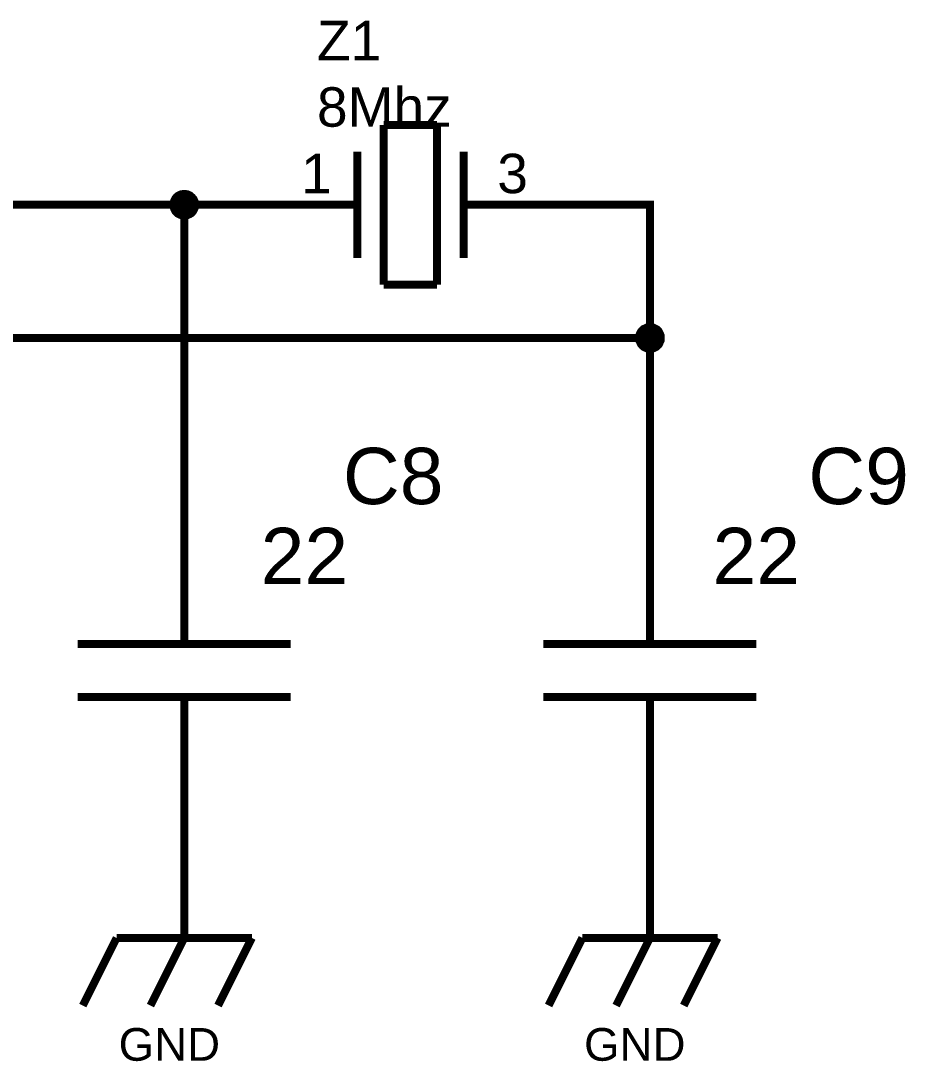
# Model space of a CAD drawing. Header units: millimetres. Extents: x 0 to 594, y 0 to 420.
# Drawn here: x 209.95 to 243.17, y 282.82 to 321.91 of the extents above; entities that cross this region are included whole.
import ezdxf

# ---------------------------------------------------------------- set-up
doc = ezdxf.new("R2010")
doc.units = ezdxf.units.MM
doc.layers.add('Sheet', color=255, linetype='Continuous')
doc.styles.get("Standard").update_dxf_attribs({"font": 'arial.ttf'})

msp = doc.modelspace()

# ---------------------------------------------------------------- linework, layer by layer
at = {"layer": 'Sheet', "color": 0}
for points, const_width in [([(223.586, 311.994), (223.586, 317.995)], 0.3), ([(223.586, 317.995), (225.586, 317.995)], 0.3), ([(225.586, 317.995), (225.586, 311.994)], 0.3), ([(222.591, 317), (222.591, 313)], 0.3), ([(226.592, 317), (226.592, 313)], 0.3), ([(215.585, 315), (215.585, 315.021), (215.585, 315.053), (215.596, 315.074), (215.596, 315.106), (215.596, 315.127), (215.607, 315.148), (215.617, 315.169), (215.628, 315.191), (215.638, 315.222), (215.649, 315.243), (215.659, 315.265), (215.67, 315.286), (215.681, 315.307), (215.702, 315.318), (215.712, 315.339), (215.734, 315.36), (215.755, 315.37), (215.765, 315.392), (215.786, 315.402), (215.808, 315.423), (215.829, 315.434), (215.85, 315.445), (215.871, 315.455), (215.892, 315.466), (215.913, 315.476), (215.945, 315.487), (215.966, 315.487), (215.987, 315.497), (216.019, 315.497), (216.04, 315.508), (216.062, 315.508), (216.093, 315.508)], 0.0991), ([(215.585, 315), (215.585, 315.021), (215.585, 315.053), (215.596, 315.074), (215.596, 315.106), (215.596, 315.127), (215.607, 315.148), (215.617, 315.169), (215.628, 315.191), (215.638, 315.222), (215.649, 315.243), (215.659, 315.265), (215.67, 315.286), (215.681, 315.307), (215.702, 315.318), (215.712, 315.339), (215.734, 315.36), (215.755, 315.37), (215.765, 315.392), (215.786, 315.402), (215.808, 315.423), (215.829, 315.434), (215.85, 315.445), (215.871, 315.455), (215.892, 315.466), (215.913, 315.476), (215.945, 315.487), (215.966, 315.487), (215.987, 315.497), (216.019, 315.497), (216.04, 315.508), (216.062, 315.508), (216.093, 315.508)], 0.0991), ([(215.585, 315), (215.585, 315.021), (215.585, 315.053), (215.596, 315.074), (215.596, 315.106), (215.596, 315.127), (215.607, 315.148), (215.617, 315.169), (215.628, 315.191), (215.638, 315.222), (215.649, 315.243), (215.659, 315.265), (215.67, 315.286), (215.681, 315.307), (215.702, 315.318), (215.712, 315.339), (215.734, 315.36), (215.755, 315.37), (215.765, 315.392), (215.786, 315.402), (215.808, 315.423), (215.829, 315.434), (215.85, 315.445), (215.871, 315.455), (215.892, 315.466), (215.913, 315.476), (215.945, 315.487), (215.966, 315.487), (215.987, 315.497), (216.019, 315.497), (216.04, 315.508), (216.062, 315.508), (216.093, 315.508)], 0.0991), ([(215.585, 315), (215.585, 315.021), (215.585, 315.053), (215.596, 315.074), (215.596, 315.106), (215.596, 315.127), (215.607, 315.148), (215.617, 315.169), (215.628, 315.191), (215.638, 315.222), (215.649, 315.243), (215.659, 315.265), (215.67, 315.286), (215.681, 315.307), (215.702, 315.318), (215.712, 315.339), (215.734, 315.36), (215.755, 315.37), (215.765, 315.392), (215.786, 315.402), (215.808, 315.423), (215.829, 315.434), (215.85, 315.445), (215.871, 315.455), (215.892, 315.466), (215.913, 315.476), (215.945, 315.487), (215.966, 315.487), (215.987, 315.497), (216.019, 315.497), (216.04, 315.508), (216.062, 315.508), (216.093, 315.508)], 0.0991), ([(215.585, 315), (215.585, 315.021), (215.585, 315.053), (215.596, 315.074), (215.596, 315.106), (215.596, 315.127), (215.607, 315.148), (215.617, 315.169), (215.628, 315.191), (215.638, 315.222), (215.649, 315.243), (215.659, 315.265), (215.67, 315.286), (215.681, 315.307), (215.702, 315.318), (215.712, 315.339), (215.734, 315.36), (215.755, 315.37), (215.765, 315.392), (215.786, 315.402), (215.808, 315.423), (215.829, 315.434), (215.85, 315.445), (215.871, 315.455), (215.892, 315.466), (215.913, 315.476), (215.945, 315.487), (215.966, 315.487), (215.987, 315.497), (216.019, 315.497), (216.04, 315.508), (216.062, 315.508), (216.093, 315.508)], 0.0991), ([(215.585, 315), (215.585, 315.021), (215.585, 315.053), (215.596, 315.074), (215.596, 315.106), (215.596, 315.127), (215.607, 315.148), (215.617, 315.169), (215.628, 315.191), (215.638, 315.222), (215.649, 315.243), (215.659, 315.265), (215.67, 315.286), (215.681, 315.307), (215.702, 315.318), (215.712, 315.339), (215.734, 315.36), (215.755, 315.37), (215.765, 315.392), (215.786, 315.402), (215.808, 315.423), (215.829, 315.434), (215.85, 315.445), (215.871, 315.455), (215.892, 315.466), (215.913, 315.476), (215.945, 315.487), (215.966, 315.487), (215.987, 315.497), (216.019, 315.497), (216.04, 315.508), (216.062, 315.508), (216.093, 315.508)], 0.0991), ([(215.585, 315), (215.585, 315.021), (215.585, 315.053), (215.596, 315.074), (215.596, 315.106), (215.596, 315.127), (215.607, 315.148), (215.617, 315.169), (215.628, 315.191), (215.638, 315.222), (215.649, 315.243), (215.659, 315.265), (215.67, 315.286), (215.681, 315.307), (215.702, 315.318), (215.712, 315.339), (215.734, 315.36), (215.755, 315.37), (215.765, 315.392), (215.786, 315.402), (215.808, 315.423), (215.829, 315.434), (215.85, 315.445), (215.871, 315.455), (215.892, 315.466), (215.913, 315.476), (215.945, 315.487), (215.966, 315.487), (215.987, 315.497), (216.019, 315.497), (216.04, 315.508), (216.062, 315.508), (216.093, 315.508)], 0.0991), ([(215.585, 315), (215.585, 315.021), (215.585, 315.053), (215.596, 315.074), (215.596, 315.106), (215.596, 315.127), (215.607, 315.148), (215.617, 315.169), (215.628, 315.191), (215.638, 315.222), (215.649, 315.243), (215.659, 315.265), (215.67, 315.286), (215.681, 315.307), (215.702, 315.318), (215.712, 315.339), (215.734, 315.36), (215.755, 315.37), (215.765, 315.392), (215.786, 315.402), (215.808, 315.423), (215.829, 315.434), (215.85, 315.445), (215.871, 315.455), (215.892, 315.466), (215.913, 315.476), (215.945, 315.487), (215.966, 315.487), (215.987, 315.497), (216.019, 315.497), (216.04, 315.508), (216.062, 315.508), (216.093, 315.508)], 0.0991), ([(216.093, 315.508), (216.093, 315.508)], 0.0991), ([(216.093, 315.508), (216.114, 315.508), (216.146, 315.508), (216.167, 315.497), (216.199, 315.497), (216.22, 315.487), (216.241, 315.487), (216.263, 315.476), (216.284, 315.466), (216.316, 315.455), (216.337, 315.445), (216.358, 315.434), (216.379, 315.423), (216.4, 315.402), (216.411, 315.392), (216.432, 315.37), (216.453, 315.36), (216.464, 315.339), (216.485, 315.318), (216.495, 315.307), (216.517, 315.286), (216.527, 315.265), (216.538, 315.243), (216.548, 315.222), (216.559, 315.191), (216.57, 315.169), (216.58, 315.148), (216.58, 315.127), (216.591, 315.106), (216.591, 315.074), (216.601, 315.053), (216.601, 315.021), (216.601, 315)], 0.0991), ([(216.093, 315.508), (216.093, 315.508)], 0.0991), ([(216.093, 315.508), (216.114, 315.508), (216.146, 315.508), (216.167, 315.497), (216.199, 315.497), (216.22, 315.487), (216.241, 315.487), (216.263, 315.476), (216.284, 315.466), (216.316, 315.455), (216.337, 315.445), (216.358, 315.434), (216.379, 315.423), (216.4, 315.402), (216.411, 315.392), (216.432, 315.37), (216.453, 315.36), (216.464, 315.339), (216.485, 315.318), (216.495, 315.307), (216.517, 315.286), (216.527, 315.265), (216.538, 315.243), (216.548, 315.222), (216.559, 315.191), (216.57, 315.169), (216.58, 315.148), (216.58, 315.127), (216.591, 315.106), (216.591, 315.074), (216.601, 315.053), (216.601, 315.021), (216.601, 315)], 0.0991), ([(216.093, 315.508), (216.093, 315.508)], 0.0991), ([(216.093, 315.508), (216.114, 315.508), (216.146, 315.508), (216.167, 315.497), (216.199, 315.497), (216.22, 315.487), (216.241, 315.487), (216.263, 315.476), (216.284, 315.466), (216.316, 315.455), (216.337, 315.445), (216.358, 315.434), (216.379, 315.423), (216.4, 315.402), (216.411, 315.392), (216.432, 315.37), (216.453, 315.36), (216.464, 315.339), (216.485, 315.318), (216.495, 315.307), (216.517, 315.286), (216.527, 315.265), (216.538, 315.243), (216.548, 315.222), (216.559, 315.191), (216.57, 315.169), (216.58, 315.148), (216.58, 315.127), (216.591, 315.106), (216.591, 315.074), (216.601, 315.053), (216.601, 315.021), (216.601, 315)], 0.0991), ([(216.093, 315.508), (216.093, 315.508)], 0.0991), ([(216.093, 315.508), (216.114, 315.508), (216.146, 315.508), (216.167, 315.497), (216.199, 315.497), (216.22, 315.487), (216.241, 315.487), (216.263, 315.476), (216.284, 315.466), (216.316, 315.455), (216.337, 315.445), (216.358, 315.434), (216.379, 315.423), (216.4, 315.402), (216.411, 315.392), (216.432, 315.37), (216.453, 315.36), (216.464, 315.339), (216.485, 315.318), (216.495, 315.307), (216.517, 315.286), (216.527, 315.265), (216.538, 315.243), (216.548, 315.222), (216.559, 315.191), (216.57, 315.169), (216.58, 315.148), (216.58, 315.127), (216.591, 315.106), (216.591, 315.074), (216.601, 315.053), (216.601, 315.021), (216.601, 315)], 0.0991), ([(216.093, 315.508), (216.093, 315.508)], 0.0991), ([(216.093, 315.508), (216.114, 315.508), (216.146, 315.508), (216.167, 315.497), (216.199, 315.497), (216.22, 315.487), (216.241, 315.487), (216.263, 315.476), (216.284, 315.466), (216.316, 315.455), (216.337, 315.445), (216.358, 315.434), (216.379, 315.423), (216.4, 315.402), (216.411, 315.392), (216.432, 315.37), (216.453, 315.36), (216.464, 315.339), (216.485, 315.318), (216.495, 315.307), (216.517, 315.286), (216.527, 315.265), (216.538, 315.243), (216.548, 315.222), (216.559, 315.191), (216.57, 315.169), (216.58, 315.148), (216.58, 315.127), (216.591, 315.106), (216.591, 315.074), (216.601, 315.053), (216.601, 315.021), (216.601, 315)], 0.0991), ([(216.093, 315.508), (216.093, 315.508)], 0.0991), ([(216.093, 315.508), (216.114, 315.508), (216.146, 315.508), (216.167, 315.497), (216.199, 315.497), (216.22, 315.487), (216.241, 315.487), (216.263, 315.476), (216.284, 315.466), (216.316, 315.455), (216.337, 315.445), (216.358, 315.434), (216.379, 315.423), (216.4, 315.402), (216.411, 315.392), (216.432, 315.37), (216.453, 315.36), (216.464, 315.339), (216.485, 315.318), (216.495, 315.307), (216.517, 315.286), (216.527, 315.265), (216.538, 315.243), (216.548, 315.222), (216.559, 315.191), (216.57, 315.169), (216.58, 315.148), (216.58, 315.127), (216.591, 315.106), (216.591, 315.074), (216.601, 315.053), (216.601, 315.021), (216.601, 315)], 0.0991), ([(216.093, 315.508), (216.093, 315.508)], 0.0991), ([(216.093, 315.508), (216.114, 315.508), (216.146, 315.508), (216.167, 315.497), (216.199, 315.497), (216.22, 315.487), (216.241, 315.487), (216.263, 315.476), (216.284, 315.466), (216.316, 315.455), (216.337, 315.445), (216.358, 315.434), (216.379, 315.423), (216.4, 315.402), (216.411, 315.392), (216.432, 315.37), (216.453, 315.36), (216.464, 315.339), (216.485, 315.318), (216.495, 315.307), (216.517, 315.286), (216.527, 315.265), (216.538, 315.243), (216.548, 315.222), (216.559, 315.191), (216.57, 315.169), (216.58, 315.148), (216.58, 315.127), (216.591, 315.106), (216.591, 315.074), (216.601, 315.053), (216.601, 315.021), (216.601, 315)], 0.0991), ([(216.093, 315.508), (216.093, 315.508)], 0.0991), ([(216.093, 315.508), (216.114, 315.508), (216.146, 315.508), (216.167, 315.497), (216.199, 315.497), (216.22, 315.487), (216.241, 315.487), (216.263, 315.476), (216.284, 315.466), (216.316, 315.455), (216.337, 315.445), (216.358, 315.434), (216.379, 315.423), (216.4, 315.402), (216.411, 315.392), (216.432, 315.37), (216.453, 315.36), (216.464, 315.339), (216.485, 315.318), (216.495, 315.307), (216.517, 315.286), (216.527, 315.265), (216.538, 315.243), (216.548, 315.222), (216.559, 315.191), (216.57, 315.169), (216.58, 315.148), (216.58, 315.127), (216.591, 315.106), (216.591, 315.074), (216.601, 315.053), (216.601, 315.021), (216.601, 315)], 0.0991), ([(219.586, 315), (219.586, 315), (216.093, 315), (197.488, 315)], 0.3), ([(216.093, 315), (216.093, 304.998)], 0.3), ([(222.591, 315), (219.586, 315)], 0.3), ([(226.592, 315), (229.587, 315)], 0.3), ([(229.587, 315), (233.587, 315), (233.587, 309.994), (233.587, 304.998)], 0.3), ([(216.093, 314.492), (216.062, 314.492), (216.04, 314.492), (216.019, 314.503), (215.987, 314.503), (215.966, 314.503), (215.945, 314.513), (215.913, 314.524), (215.892, 314.534), (215.871, 314.545), (215.85, 314.555), (215.829, 314.566), (215.808, 314.577), (215.786, 314.587), (215.765, 314.608), (215.755, 314.619), (215.734, 314.64), (215.712, 314.661), (215.702, 314.672), (215.681, 314.693), (215.67, 314.714), (215.659, 314.735), (215.649, 314.757), (215.638, 314.778), (215.628, 314.799), (215.617, 314.82), (215.607, 314.852), (215.596, 314.873), (215.596, 314.894), (215.596, 314.926), (215.585, 314.947), (215.585, 314.968), (215.585, 315)], 0.0991), ([(215.585, 315), (215.585, 315)], 0.0991), ([(216.093, 314.492), (216.062, 314.492), (216.04, 314.492), (216.019, 314.503), (215.987, 314.503), (215.966, 314.503), (215.945, 314.513), (215.913, 314.524), (215.892, 314.534), (215.871, 314.545), (215.85, 314.555), (215.829, 314.566), (215.808, 314.577), (215.786, 314.587), (215.765, 314.608), (215.755, 314.619), (215.734, 314.64), (215.712, 314.661), (215.702, 314.672), (215.681, 314.693), (215.67, 314.714), (215.659, 314.735), (215.649, 314.757), (215.638, 314.778), (215.628, 314.799), (215.617, 314.82), (215.607, 314.852), (215.596, 314.873), (215.596, 314.894), (215.596, 314.926), (215.585, 314.947), (215.585, 314.968), (215.585, 315)], 0.0991), ([(215.585, 315), (215.585, 315)], 0.0991), ([(216.093, 314.492), (216.062, 314.492), (216.04, 314.492), (216.019, 314.503), (215.987, 314.503), (215.966, 314.503), (215.945, 314.513), (215.913, 314.524), (215.892, 314.534), (215.871, 314.545), (215.85, 314.555), (215.829, 314.566), (215.808, 314.577), (215.786, 314.587), (215.765, 314.608), (215.755, 314.619), (215.734, 314.64), (215.712, 314.661), (215.702, 314.672), (215.681, 314.693), (215.67, 314.714), (215.659, 314.735), (215.649, 314.757), (215.638, 314.778), (215.628, 314.799), (215.617, 314.82), (215.607, 314.852), (215.596, 314.873), (215.596, 314.894), (215.596, 314.926), (215.585, 314.947), (215.585, 314.968), (215.585, 315)], 0.0991), ([(215.585, 315), (215.585, 315)], 0.0991), ([(216.093, 314.492), (216.062, 314.492), (216.04, 314.492), (216.019, 314.503), (215.987, 314.503), (215.966, 314.503), (215.945, 314.513), (215.913, 314.524), (215.892, 314.534), (215.871, 314.545), (215.85, 314.555), (215.829, 314.566), (215.808, 314.577), (215.786, 314.587), (215.765, 314.608), (215.755, 314.619), (215.734, 314.64), (215.712, 314.661), (215.702, 314.672), (215.681, 314.693), (215.67, 314.714), (215.659, 314.735), (215.649, 314.757), (215.638, 314.778), (215.628, 314.799), (215.617, 314.82), (215.607, 314.852), (215.596, 314.873), (215.596, 314.894), (215.596, 314.926), (215.585, 314.947), (215.585, 314.968), (215.585, 315)], 0.0991), ([(215.585, 315), (215.585, 315)], 0.0991), ([(216.093, 314.492), (216.062, 314.492), (216.04, 314.492), (216.019, 314.503), (215.987, 314.503), (215.966, 314.503), (215.945, 314.513), (215.913, 314.524), (215.892, 314.534), (215.871, 314.545), (215.85, 314.555), (215.829, 314.566), (215.808, 314.577), (215.786, 314.587), (215.765, 314.608), (215.755, 314.619), (215.734, 314.64), (215.712, 314.661), (215.702, 314.672), (215.681, 314.693), (215.67, 314.714), (215.659, 314.735), (215.649, 314.757), (215.638, 314.778), (215.628, 314.799), (215.617, 314.82), (215.607, 314.852), (215.596, 314.873), (215.596, 314.894), (215.596, 314.926), (215.585, 314.947), (215.585, 314.968), (215.585, 315)], 0.0991), ([(215.585, 315), (215.585, 315)], 0.0991), ([(216.093, 314.492), (216.062, 314.492), (216.04, 314.492), (216.019, 314.503), (215.987, 314.503), (215.966, 314.503), (215.945, 314.513), (215.913, 314.524), (215.892, 314.534), (215.871, 314.545), (215.85, 314.555), (215.829, 314.566), (215.808, 314.577), (215.786, 314.587), (215.765, 314.608), (215.755, 314.619), (215.734, 314.64), (215.712, 314.661), (215.702, 314.672), (215.681, 314.693), (215.67, 314.714), (215.659, 314.735), (215.649, 314.757), (215.638, 314.778), (215.628, 314.799), (215.617, 314.82), (215.607, 314.852), (215.596, 314.873), (215.596, 314.894), (215.596, 314.926), (215.585, 314.947), (215.585, 314.968), (215.585, 315)], 0.0991), ([(215.585, 315), (215.585, 315)], 0.0991), ([(216.093, 314.492), (216.062, 314.492), (216.04, 314.492), (216.019, 314.503), (215.987, 314.503), (215.966, 314.503), (215.945, 314.513), (215.913, 314.524), (215.892, 314.534), (215.871, 314.545), (215.85, 314.555), (215.829, 314.566), (215.808, 314.577), (215.786, 314.587), (215.765, 314.608), (215.755, 314.619), (215.734, 314.64), (215.712, 314.661), (215.702, 314.672), (215.681, 314.693), (215.67, 314.714), (215.659, 314.735), (215.649, 314.757), (215.638, 314.778), (215.628, 314.799), (215.617, 314.82), (215.607, 314.852), (215.596, 314.873), (215.596, 314.894), (215.596, 314.926), (215.585, 314.947), (215.585, 314.968), (215.585, 315)], 0.0991), ([(215.585, 315), (215.585, 315)], 0.0991), ([(216.093, 314.492), (216.062, 314.492), (216.04, 314.492), (216.019, 314.503), (215.987, 314.503), (215.966, 314.503), (215.945, 314.513), (215.913, 314.524), (215.892, 314.534), (215.871, 314.545), (215.85, 314.555), (215.829, 314.566), (215.808, 314.577), (215.786, 314.587), (215.765, 314.608), (215.755, 314.619), (215.734, 314.64), (215.712, 314.661), (215.702, 314.672), (215.681, 314.693), (215.67, 314.714), (215.659, 314.735), (215.649, 314.757), (215.638, 314.778), (215.628, 314.799), (215.617, 314.82), (215.607, 314.852), (215.596, 314.873), (215.596, 314.894), (215.596, 314.926), (215.585, 314.947), (215.585, 314.968), (215.585, 315)], 0.0991), ([(215.585, 315), (215.585, 315)], 0.0991), ([(216.601, 315), (216.601, 314.968), (216.601, 314.947), (216.591, 314.926), (216.591, 314.894), (216.58, 314.873), (216.58, 314.852), (216.57, 314.82), (216.559, 314.799), (216.548, 314.778), (216.538, 314.757), (216.527, 314.735), (216.517, 314.714), (216.495, 314.693), (216.485, 314.672), (216.464, 314.661), (216.453, 314.64), (216.432, 314.619), (216.411, 314.608), (216.4, 314.587), (216.379, 314.577), (216.358, 314.566), (216.337, 314.555), (216.316, 314.545), (216.284, 314.534), (216.263, 314.524), (216.241, 314.513), (216.22, 314.503), (216.199, 314.503), (216.167, 314.503), (216.146, 314.492), (216.114, 314.492), (216.093, 314.492)], 0.0991), ([(216.601, 315), (216.601, 314.968), (216.601, 314.947), (216.591, 314.926), (216.591, 314.894), (216.58, 314.873), (216.58, 314.852), (216.57, 314.82), (216.559, 314.799), (216.548, 314.778), (216.538, 314.757), (216.527, 314.735), (216.517, 314.714), (216.495, 314.693), (216.485, 314.672), (216.464, 314.661), (216.453, 314.64), (216.432, 314.619), (216.411, 314.608), (216.4, 314.587), (216.379, 314.577), (216.358, 314.566), (216.337, 314.555), (216.316, 314.545), (216.284, 314.534), (216.263, 314.524), (216.241, 314.513), (216.22, 314.503), (216.199, 314.503), (216.167, 314.503), (216.146, 314.492), (216.114, 314.492), (216.093, 314.492)], 0.0991), ([(216.601, 315), (216.601, 314.968), (216.601, 314.947), (216.591, 314.926), (216.591, 314.894), (216.58, 314.873), (216.58, 314.852), (216.57, 314.82), (216.559, 314.799), (216.548, 314.778), (216.538, 314.757), (216.527, 314.735), (216.517, 314.714), (216.495, 314.693), (216.485, 314.672), (216.464, 314.661), (216.453, 314.64), (216.432, 314.619), (216.411, 314.608), (216.4, 314.587), (216.379, 314.577), (216.358, 314.566), (216.337, 314.555), (216.316, 314.545), (216.284, 314.534), (216.263, 314.524), (216.241, 314.513), (216.22, 314.503), (216.199, 314.503), (216.167, 314.503), (216.146, 314.492), (216.114, 314.492), (216.093, 314.492)], 0.0991), ([(216.601, 315), (216.601, 314.968), (216.601, 314.947), (216.591, 314.926), (216.591, 314.894), (216.58, 314.873), (216.58, 314.852), (216.57, 314.82), (216.559, 314.799), (216.548, 314.778), (216.538, 314.757), (216.527, 314.735), (216.517, 314.714), (216.495, 314.693), (216.485, 314.672), (216.464, 314.661), (216.453, 314.64), (216.432, 314.619), (216.411, 314.608), (216.4, 314.587), (216.379, 314.577), (216.358, 314.566), (216.337, 314.555), (216.316, 314.545), (216.284, 314.534), (216.263, 314.524), (216.241, 314.513), (216.22, 314.503), (216.199, 314.503), (216.167, 314.503), (216.146, 314.492), (216.114, 314.492), (216.093, 314.492)], 0.0991), ([(216.601, 315), (216.601, 314.968), (216.601, 314.947), (216.591, 314.926), (216.591, 314.894), (216.58, 314.873), (216.58, 314.852), (216.57, 314.82), (216.559, 314.799), (216.548, 314.778), (216.538, 314.757), (216.527, 314.735), (216.517, 314.714), (216.495, 314.693), (216.485, 314.672), (216.464, 314.661), (216.453, 314.64), (216.432, 314.619), (216.411, 314.608), (216.4, 314.587), (216.379, 314.577), (216.358, 314.566), (216.337, 314.555), (216.316, 314.545), (216.284, 314.534), (216.263, 314.524), (216.241, 314.513), (216.22, 314.503), (216.199, 314.503), (216.167, 314.503), (216.146, 314.492), (216.114, 314.492), (216.093, 314.492)], 0.0991), ([(216.601, 315), (216.601, 314.968), (216.601, 314.947), (216.591, 314.926), (216.591, 314.894), (216.58, 314.873), (216.58, 314.852), (216.57, 314.82), (216.559, 314.799), (216.548, 314.778), (216.538, 314.757), (216.527, 314.735), (216.517, 314.714), (216.495, 314.693), (216.485, 314.672), (216.464, 314.661), (216.453, 314.64), (216.432, 314.619), (216.411, 314.608), (216.4, 314.587), (216.379, 314.577), (216.358, 314.566), (216.337, 314.555), (216.316, 314.545), (216.284, 314.534), (216.263, 314.524), (216.241, 314.513), (216.22, 314.503), (216.199, 314.503), (216.167, 314.503), (216.146, 314.492), (216.114, 314.492), (216.093, 314.492)], 0.0991), ([(216.601, 315), (216.601, 314.968), (216.601, 314.947), (216.591, 314.926), (216.591, 314.894), (216.58, 314.873), (216.58, 314.852), (216.57, 314.82), (216.559, 314.799), (216.548, 314.778), (216.538, 314.757), (216.527, 314.735), (216.517, 314.714), (216.495, 314.693), (216.485, 314.672), (216.464, 314.661), (216.453, 314.64), (216.432, 314.619), (216.411, 314.608), (216.4, 314.587), (216.379, 314.577), (216.358, 314.566), (216.337, 314.555), (216.316, 314.545), (216.284, 314.534), (216.263, 314.524), (216.241, 314.513), (216.22, 314.503), (216.199, 314.503), (216.167, 314.503), (216.146, 314.492), (216.114, 314.492), (216.093, 314.492)], 0.0991), ([(216.601, 315), (216.601, 314.968), (216.601, 314.947), (216.591, 314.926), (216.591, 314.894), (216.58, 314.873), (216.58, 314.852), (216.57, 314.82), (216.559, 314.799), (216.548, 314.778), (216.538, 314.757), (216.527, 314.735), (216.517, 314.714), (216.495, 314.693), (216.485, 314.672), (216.464, 314.661), (216.453, 314.64), (216.432, 314.619), (216.411, 314.608), (216.4, 314.587), (216.379, 314.577), (216.358, 314.566), (216.337, 314.555), (216.316, 314.545), (216.284, 314.534), (216.263, 314.524), (216.241, 314.513), (216.22, 314.503), (216.199, 314.503), (216.167, 314.503), (216.146, 314.492), (216.114, 314.492), (216.093, 314.492)], 0.0991), ([(216.601, 315), (216.601, 315), (216.601, 315), (216.601, 315), (216.601, 315), (216.601, 315), (216.601, 315), (216.601, 315), (216.601, 315), (216.601, 315), (216.601, 315), (216.601, 315), (216.601, 315), (216.601, 315), (216.601, 315), (216.601, 315), (216.601, 315), (216.601, 315), (216.601, 315), (216.601, 315), (216.601, 315), (216.601, 315), (216.601, 315), (216.601, 315), (216.601, 315), (216.601, 315), (216.601, 315), (216.601, 315), (216.601, 315), (216.601, 315), (216.601, 315), (216.601, 315), (216.601, 315)], 0.0991), ([(216.601, 315), (216.601, 315)], 0.0991), ([(216.601, 315), (216.601, 315), (216.601, 315), (216.601, 315), (216.601, 315), (216.601, 315), (216.601, 315), (216.601, 315), (216.601, 315), (216.601, 315), (216.601, 315), (216.601, 315), (216.601, 315), (216.601, 315), (216.601, 315), (216.601, 315), (216.601, 315), (216.601, 315), (216.601, 315), (216.601, 315), (216.601, 315), (216.601, 315), (216.601, 315), (216.601, 315), (216.601, 315), (216.601, 315), (216.601, 315), (216.601, 315), (216.601, 315), (216.601, 315), (216.601, 315), (216.601, 315), (216.601, 315)], 0.0991), ([(216.601, 315), (216.601, 315)], 0.0991), ([(216.601, 315), (216.601, 315), (216.601, 315), (216.601, 315), (216.601, 315), (216.601, 315), (216.601, 315), (216.601, 315), (216.601, 315), (216.601, 315), (216.601, 315), (216.601, 315), (216.601, 315), (216.601, 315), (216.601, 315), (216.601, 315), (216.601, 315), (216.601, 315), (216.601, 315), (216.601, 315), (216.601, 315), (216.601, 315), (216.601, 315), (216.601, 315), (216.601, 315), (216.601, 315), (216.601, 315), (216.601, 315), (216.601, 315), (216.601, 315), (216.601, 315), (216.601, 315), (216.601, 315)], 0.0991), ([(216.601, 315), (216.601, 315)], 0.0991), ([(216.601, 315), (216.601, 315), (216.601, 315), (216.601, 315), (216.601, 315), (216.601, 315), (216.601, 315), (216.601, 315), (216.601, 315), (216.601, 315), (216.601, 315), (216.601, 315), (216.601, 315), (216.601, 315), (216.601, 315), (216.601, 315), (216.601, 315), (216.601, 315), (216.601, 315), (216.601, 315), (216.601, 315), (216.601, 315), (216.601, 315), (216.601, 315), (216.601, 315), (216.601, 315), (216.601, 315), (216.601, 315), (216.601, 315), (216.601, 315), (216.601, 315), (216.601, 315), (216.601, 315)], 0.0991), ([(216.601, 315), (216.601, 315)], 0.0991), ([(216.601, 315), (216.601, 315), (216.601, 315), (216.601, 315), (216.601, 315), (216.601, 315), (216.601, 315), (216.601, 315), (216.601, 315), (216.601, 315), (216.601, 315), (216.601, 315), (216.601, 315), (216.601, 315), (216.601, 315), (216.601, 315), (216.601, 315), (216.601, 315), (216.601, 315), (216.601, 315), (216.601, 315), (216.601, 315), (216.601, 315), (216.601, 315), (216.601, 315), (216.601, 315), (216.601, 315), (216.601, 315), (216.601, 315), (216.601, 315), (216.601, 315), (216.601, 315), (216.601, 315)], 0.0991), ([(216.601, 315), (216.601, 315)], 0.0991), ([(216.601, 315), (216.601, 315), (216.601, 315), (216.601, 315), (216.601, 315), (216.601, 315), (216.601, 315), (216.601, 315), (216.601, 315), (216.601, 315), (216.601, 315), (216.601, 315), (216.601, 315), (216.601, 315), (216.601, 315), (216.601, 315), (216.601, 315), (216.601, 315), (216.601, 315), (216.601, 315), (216.601, 315), (216.601, 315), (216.601, 315), (216.601, 315), (216.601, 315), (216.601, 315), (216.601, 315), (216.601, 315), (216.601, 315), (216.601, 315), (216.601, 315), (216.601, 315), (216.601, 315)], 0.0991), ([(216.601, 315), (216.601, 315)], 0.0991), ([(216.601, 315), (216.601, 315), (216.601, 315), (216.601, 315), (216.601, 315), (216.601, 315), (216.601, 315), (216.601, 315), (216.601, 315), (216.601, 315), (216.601, 315), (216.601, 315), (216.601, 315), (216.601, 315), (216.601, 315), (216.601, 315), (216.601, 315), (216.601, 315), (216.601, 315), (216.601, 315), (216.601, 315), (216.601, 315), (216.601, 315), (216.601, 315), (216.601, 315), (216.601, 315), (216.601, 315), (216.601, 315), (216.601, 315), (216.601, 315), (216.601, 315), (216.601, 315), (216.601, 315)], 0.0991), ([(216.601, 315), (216.601, 315)], 0.0991), ([(216.601, 315), (216.601, 315), (216.601, 315), (216.601, 315), (216.601, 315), (216.601, 315), (216.601, 315), (216.601, 315), (216.601, 315), (216.601, 315), (216.601, 315), (216.601, 315), (216.601, 315), (216.601, 315), (216.601, 315), (216.601, 315), (216.601, 315), (216.601, 315), (216.601, 315), (216.601, 315), (216.601, 315), (216.601, 315), (216.601, 315), (216.601, 315), (216.601, 315), (216.601, 315), (216.601, 315), (216.601, 315), (216.601, 315), (216.601, 315), (216.601, 315), (216.601, 315), (216.601, 315)], 0.0991), ([(216.601, 315), (216.601, 315)], 0.0991), ([(225.586, 311.994), (223.586, 311.994)], 0.3), ([(233.079, 309.994), (233.079, 310.026), (233.079, 310.047), (233.09, 310.068), (233.09, 310.1), (233.1, 310.121), (233.1, 310.142), (233.111, 310.174), (233.121, 310.195), (233.132, 310.216), (233.142, 310.237), (233.153, 310.259), (233.164, 310.28), (233.185, 310.301), (233.195, 310.322), (233.217, 310.333), (233.227, 310.354), (233.248, 310.375), (233.269, 310.386), (233.28, 310.407), (233.301, 310.417), (233.322, 310.428), (233.344, 310.438), (233.365, 310.449), (233.396, 310.46), (233.418, 310.47), (233.439, 310.481), (233.46, 310.491), (233.481, 310.491), (233.513, 310.491), (233.534, 310.502), (233.566, 310.502), (233.587, 310.502)], 0.0991), ([(233.079, 309.994), (233.079, 310.026), (233.079, 310.047), (233.09, 310.068), (233.09, 310.1), (233.1, 310.121), (233.1, 310.142), (233.111, 310.174), (233.121, 310.195), (233.132, 310.216), (233.142, 310.237), (233.153, 310.259), (233.164, 310.28), (233.185, 310.301), (233.195, 310.322), (233.217, 310.333), (233.227, 310.354), (233.248, 310.375), (233.269, 310.386), (233.28, 310.407), (233.301, 310.417), (233.322, 310.428), (233.344, 310.438), (233.365, 310.449), (233.396, 310.46), (233.418, 310.47), (233.439, 310.481), (233.46, 310.491), (233.481, 310.491), (233.513, 310.491), (233.534, 310.502), (233.566, 310.502), (233.587, 310.502)], 0.0991), ([(233.079, 309.994), (233.079, 310.026), (233.079, 310.047), (233.09, 310.068), (233.09, 310.1), (233.1, 310.121), (233.1, 310.142), (233.111, 310.174), (233.121, 310.195), (233.132, 310.216), (233.142, 310.237), (233.153, 310.259), (233.164, 310.28), (233.185, 310.301), (233.195, 310.322), (233.217, 310.333), (233.227, 310.354), (233.248, 310.375), (233.269, 310.386), (233.28, 310.407), (233.301, 310.417), (233.322, 310.428), (233.344, 310.438), (233.365, 310.449), (233.396, 310.46), (233.418, 310.47), (233.439, 310.481), (233.46, 310.491), (233.481, 310.491), (233.513, 310.491), (233.534, 310.502), (233.566, 310.502), (233.587, 310.502)], 0.0991), ([(233.079, 309.994), (233.079, 310.026), (233.079, 310.047), (233.09, 310.068), (233.09, 310.1), (233.1, 310.121), (233.1, 310.142), (233.111, 310.174), (233.121, 310.195), (233.132, 310.216), (233.142, 310.237), (233.153, 310.259), (233.164, 310.28), (233.185, 310.301), (233.195, 310.322), (233.217, 310.333), (233.227, 310.354), (233.248, 310.375), (233.269, 310.386), (233.28, 310.407), (233.301, 310.417), (233.322, 310.428), (233.344, 310.438), (233.365, 310.449), (233.396, 310.46), (233.418, 310.47), (233.439, 310.481), (233.46, 310.491), (233.481, 310.491), (233.513, 310.491), (233.534, 310.502), (233.566, 310.502), (233.587, 310.502)], 0.0991), ([(233.079, 309.994), (233.079, 310.026), (233.079, 310.047), (233.09, 310.068), (233.09, 310.1), (233.1, 310.121), (233.1, 310.142), (233.111, 310.174), (233.121, 310.195), (233.132, 310.216), (233.142, 310.237), (233.153, 310.259), (233.164, 310.28), (233.185, 310.301), (233.195, 310.322), (233.217, 310.333), (233.227, 310.354), (233.248, 310.375), (233.269, 310.386), (233.28, 310.407), (233.301, 310.417), (233.322, 310.428), (233.344, 310.438), (233.365, 310.449), (233.396, 310.46), (233.418, 310.47), (233.439, 310.481), (233.46, 310.491), (233.481, 310.491), (233.513, 310.491), (233.534, 310.502), (233.566, 310.502), (233.587, 310.502)], 0.0991), ([(233.079, 309.994), (233.079, 310.026), (233.079, 310.047), (233.09, 310.068), (233.09, 310.1), (233.1, 310.121), (233.1, 310.142), (233.111, 310.174), (233.121, 310.195), (233.132, 310.216), (233.142, 310.237), (233.153, 310.259), (233.164, 310.28), (233.185, 310.301), (233.195, 310.322), (233.217, 310.333), (233.227, 310.354), (233.248, 310.375), (233.269, 310.386), (233.28, 310.407), (233.301, 310.417), (233.322, 310.428), (233.344, 310.438), (233.365, 310.449), (233.396, 310.46), (233.418, 310.47), (233.439, 310.481), (233.46, 310.491), (233.481, 310.491), (233.513, 310.491), (233.534, 310.502), (233.566, 310.502), (233.587, 310.502)], 0.0991), ([(233.079, 309.994), (233.079, 310.026), (233.079, 310.047), (233.09, 310.068), (233.09, 310.1), (233.1, 310.121), (233.1, 310.142), (233.111, 310.174), (233.121, 310.195), (233.132, 310.216), (233.142, 310.237), (233.153, 310.259), (233.164, 310.28), (233.185, 310.301), (233.195, 310.322), (233.217, 310.333), (233.227, 310.354), (233.248, 310.375), (233.269, 310.386), (233.28, 310.407), (233.301, 310.417), (233.322, 310.428), (233.344, 310.438), (233.365, 310.449), (233.396, 310.46), (233.418, 310.47), (233.439, 310.481), (233.46, 310.491), (233.481, 310.491), (233.513, 310.491), (233.534, 310.502), (233.566, 310.502), (233.587, 310.502)], 0.0991), ([(233.079, 309.994), (233.079, 310.026), (233.079, 310.047), (233.09, 310.068), (233.09, 310.1), (233.1, 310.121), (233.1, 310.142), (233.111, 310.174), (233.121, 310.195), (233.132, 310.216), (233.142, 310.237), (233.153, 310.259), (233.164, 310.28), (233.185, 310.301), (233.195, 310.322), (233.217, 310.333), (233.227, 310.354), (233.248, 310.375), (233.269, 310.386), (233.28, 310.407), (233.301, 310.417), (233.322, 310.428), (233.344, 310.438), (233.365, 310.449), (233.396, 310.46), (233.418, 310.47), (233.439, 310.481), (233.46, 310.491), (233.481, 310.491), (233.513, 310.491), (233.534, 310.502), (233.566, 310.502), (233.587, 310.502)], 0.0991), ([(233.587, 310.502), (233.587, 310.502)], 0.0991), ([(233.587, 310.502), (233.619, 310.502), (233.64, 310.502), (233.661, 310.491), (233.693, 310.491), (233.714, 310.491), (233.735, 310.481), (233.767, 310.47), (233.788, 310.46), (233.809, 310.449), (233.83, 310.438), (233.852, 310.428), (233.873, 310.417), (233.894, 310.407), (233.915, 310.386), (233.926, 310.375), (233.947, 310.354), (233.968, 310.333), (233.979, 310.322), (234, 310.301), (234.01, 310.28), (234.021, 310.259), (234.031, 310.237), (234.042, 310.216), (234.053, 310.195), (234.063, 310.174), (234.074, 310.142), (234.084, 310.121), (234.084, 310.1), (234.084, 310.068), (234.095, 310.047), (234.095, 310.026), (234.095, 309.994)], 0.0991), ([(233.587, 310.502), (233.587, 310.502)], 0.0991), ([(233.587, 310.502), (233.619, 310.502), (233.64, 310.502), (233.661, 310.491), (233.693, 310.491), (233.714, 310.491), (233.735, 310.481), (233.767, 310.47), (233.788, 310.46), (233.809, 310.449), (233.83, 310.438), (233.852, 310.428), (233.873, 310.417), (233.894, 310.407), (233.915, 310.386), (233.926, 310.375), (233.947, 310.354), (233.968, 310.333), (233.979, 310.322), (234, 310.301), (234.01, 310.28), (234.021, 310.259), (234.031, 310.237), (234.042, 310.216), (234.053, 310.195), (234.063, 310.174), (234.074, 310.142), (234.084, 310.121), (234.084, 310.1), (234.084, 310.068), (234.095, 310.047), (234.095, 310.026), (234.095, 309.994)], 0.0991), ([(233.587, 310.502), (233.587, 310.502)], 0.0991), ([(233.587, 310.502), (233.619, 310.502), (233.64, 310.502), (233.661, 310.491), (233.693, 310.491), (233.714, 310.491), (233.735, 310.481), (233.767, 310.47), (233.788, 310.46), (233.809, 310.449), (233.83, 310.438), (233.852, 310.428), (233.873, 310.417), (233.894, 310.407), (233.915, 310.386), (233.926, 310.375), (233.947, 310.354), (233.968, 310.333), (233.979, 310.322), (234, 310.301), (234.01, 310.28), (234.021, 310.259), (234.031, 310.237), (234.042, 310.216), (234.053, 310.195), (234.063, 310.174), (234.074, 310.142), (234.084, 310.121), (234.084, 310.1), (234.084, 310.068), (234.095, 310.047), (234.095, 310.026), (234.095, 309.994)], 0.0991), ([(233.587, 310.502), (233.587, 310.502)], 0.0991), ([(233.587, 310.502), (233.619, 310.502), (233.64, 310.502), (233.661, 310.491), (233.693, 310.491), (233.714, 310.491), (233.735, 310.481), (233.767, 310.47), (233.788, 310.46), (233.809, 310.449), (233.83, 310.438), (233.852, 310.428), (233.873, 310.417), (233.894, 310.407), (233.915, 310.386), (233.926, 310.375), (233.947, 310.354), (233.968, 310.333), (233.979, 310.322), (234, 310.301), (234.01, 310.28), (234.021, 310.259), (234.031, 310.237), (234.042, 310.216), (234.053, 310.195), (234.063, 310.174), (234.074, 310.142), (234.084, 310.121), (234.084, 310.1), (234.084, 310.068), (234.095, 310.047), (234.095, 310.026), (234.095, 309.994)], 0.0991), ([(233.587, 310.502), (233.587, 310.502)], 0.0991), ([(233.587, 310.502), (233.619, 310.502), (233.64, 310.502), (233.661, 310.491), (233.693, 310.491), (233.714, 310.491), (233.735, 310.481), (233.767, 310.47), (233.788, 310.46), (233.809, 310.449), (233.83, 310.438), (233.852, 310.428), (233.873, 310.417), (233.894, 310.407), (233.915, 310.386), (233.926, 310.375), (233.947, 310.354), (233.968, 310.333), (233.979, 310.322), (234, 310.301), (234.01, 310.28), (234.021, 310.259), (234.031, 310.237), (234.042, 310.216), (234.053, 310.195), (234.063, 310.174), (234.074, 310.142), (234.084, 310.121), (234.084, 310.1), (234.084, 310.068), (234.095, 310.047), (234.095, 310.026), (234.095, 309.994)], 0.0991), ([(233.587, 310.502), (233.587, 310.502)], 0.0991), ([(233.587, 310.502), (233.619, 310.502), (233.64, 310.502), (233.661, 310.491), (233.693, 310.491), (233.714, 310.491), (233.735, 310.481), (233.767, 310.47), (233.788, 310.46), (233.809, 310.449), (233.83, 310.438), (233.852, 310.428), (233.873, 310.417), (233.894, 310.407), (233.915, 310.386), (233.926, 310.375), (233.947, 310.354), (233.968, 310.333), (233.979, 310.322), (234, 310.301), (234.01, 310.28), (234.021, 310.259), (234.031, 310.237), (234.042, 310.216), (234.053, 310.195), (234.063, 310.174), (234.074, 310.142), (234.084, 310.121), (234.084, 310.1), (234.084, 310.068), (234.095, 310.047), (234.095, 310.026), (234.095, 309.994)], 0.0991), ([(233.587, 310.502), (233.587, 310.502)], 0.0991), ([(233.587, 310.502), (233.619, 310.502), (233.64, 310.502), (233.661, 310.491), (233.693, 310.491), (233.714, 310.491), (233.735, 310.481), (233.767, 310.47), (233.788, 310.46), (233.809, 310.449), (233.83, 310.438), (233.852, 310.428), (233.873, 310.417), (233.894, 310.407), (233.915, 310.386), (233.926, 310.375), (233.947, 310.354), (233.968, 310.333), (233.979, 310.322), (234, 310.301), (234.01, 310.28), (234.021, 310.259), (234.031, 310.237), (234.042, 310.216), (234.053, 310.195), (234.063, 310.174), (234.074, 310.142), (234.084, 310.121), (234.084, 310.1), (234.084, 310.068), (234.095, 310.047), (234.095, 310.026), (234.095, 309.994)], 0.0991), ([(233.587, 310.502), (233.587, 310.502)], 0.0991), ([(233.587, 310.502), (233.619, 310.502), (233.64, 310.502), (233.661, 310.491), (233.693, 310.491), (233.714, 310.491), (233.735, 310.481), (233.767, 310.47), (233.788, 310.46), (233.809, 310.449), (233.83, 310.438), (233.852, 310.428), (233.873, 310.417), (233.894, 310.407), (233.915, 310.386), (233.926, 310.375), (233.947, 310.354), (233.968, 310.333), (233.979, 310.322), (234, 310.301), (234.01, 310.28), (234.021, 310.259), (234.031, 310.237), (234.042, 310.216), (234.053, 310.195), (234.063, 310.174), (234.074, 310.142), (234.084, 310.121), (234.084, 310.1), (234.084, 310.068), (234.095, 310.047), (234.095, 310.026), (234.095, 309.994)], 0.0991), ([(233.587, 309.994), (201.087, 309.994), (201.087, 309.994), (197.488, 309.994)], 0.3), ([(233.587, 309.486), (233.566, 309.486), (233.534, 309.486), (233.513, 309.497), (233.481, 309.497), (233.46, 309.507), (233.439, 309.507), (233.418, 309.518), (233.396, 309.528), (233.365, 309.539), (233.344, 309.549), (233.322, 309.56), (233.301, 309.571), (233.28, 309.592), (233.269, 309.602), (233.248, 309.624), (233.227, 309.634), (233.217, 309.655), (233.195, 309.676), (233.185, 309.687), (233.164, 309.708), (233.153, 309.729), (233.142, 309.751), (233.132, 309.772), (233.121, 309.803), (233.111, 309.825), (233.1, 309.846), (233.1, 309.867), (233.09, 309.888), (233.09, 309.92), (233.079, 309.941), (233.079, 309.973), (233.079, 309.994)], 0.0991), ([(233.079, 309.994), (233.079, 309.994)], 0.0991), ([(233.587, 309.486), (233.566, 309.486), (233.534, 309.486), (233.513, 309.497), (233.481, 309.497), (233.46, 309.507), (233.439, 309.507), (233.418, 309.518), (233.396, 309.528), (233.365, 309.539), (233.344, 309.549), (233.322, 309.56), (233.301, 309.571), (233.28, 309.592), (233.269, 309.602), (233.248, 309.624), (233.227, 309.634), (233.217, 309.655), (233.195, 309.676), (233.185, 309.687), (233.164, 309.708), (233.153, 309.729), (233.142, 309.751), (233.132, 309.772), (233.121, 309.803), (233.111, 309.825), (233.1, 309.846), (233.1, 309.867), (233.09, 309.888), (233.09, 309.92), (233.079, 309.941), (233.079, 309.973), (233.079, 309.994)], 0.0991), ([(233.079, 309.994), (233.079, 309.994)], 0.0991), ([(233.587, 309.486), (233.566, 309.486), (233.534, 309.486), (233.513, 309.497), (233.481, 309.497), (233.46, 309.507), (233.439, 309.507), (233.418, 309.518), (233.396, 309.528), (233.365, 309.539), (233.344, 309.549), (233.322, 309.56), (233.301, 309.571), (233.28, 309.592), (233.269, 309.602), (233.248, 309.624), (233.227, 309.634), (233.217, 309.655), (233.195, 309.676), (233.185, 309.687), (233.164, 309.708), (233.153, 309.729), (233.142, 309.751), (233.132, 309.772), (233.121, 309.803), (233.111, 309.825), (233.1, 309.846), (233.1, 309.867), (233.09, 309.888), (233.09, 309.92), (233.079, 309.941), (233.079, 309.973), (233.079, 309.994)], 0.0991), ([(233.079, 309.994), (233.079, 309.994)], 0.0991), ([(233.587, 309.486), (233.566, 309.486), (233.534, 309.486), (233.513, 309.497), (233.481, 309.497), (233.46, 309.507), (233.439, 309.507), (233.418, 309.518), (233.396, 309.528), (233.365, 309.539), (233.344, 309.549), (233.322, 309.56), (233.301, 309.571), (233.28, 309.592), (233.269, 309.602), (233.248, 309.624), (233.227, 309.634), (233.217, 309.655), (233.195, 309.676), (233.185, 309.687), (233.164, 309.708), (233.153, 309.729), (233.142, 309.751), (233.132, 309.772), (233.121, 309.803), (233.111, 309.825), (233.1, 309.846), (233.1, 309.867), (233.09, 309.888), (233.09, 309.92), (233.079, 309.941), (233.079, 309.973), (233.079, 309.994)], 0.0991), ([(233.079, 309.994), (233.079, 309.994)], 0.0991), ([(233.587, 309.486), (233.566, 309.486), (233.534, 309.486), (233.513, 309.497), (233.481, 309.497), (233.46, 309.507), (233.439, 309.507), (233.418, 309.518), (233.396, 309.528), (233.365, 309.539), (233.344, 309.549), (233.322, 309.56), (233.301, 309.571), (233.28, 309.592), (233.269, 309.602), (233.248, 309.624), (233.227, 309.634), (233.217, 309.655), (233.195, 309.676), (233.185, 309.687), (233.164, 309.708), (233.153, 309.729), (233.142, 309.751), (233.132, 309.772), (233.121, 309.803), (233.111, 309.825), (233.1, 309.846), (233.1, 309.867), (233.09, 309.888), (233.09, 309.92), (233.079, 309.941), (233.079, 309.973), (233.079, 309.994)], 0.0991), ([(233.079, 309.994), (233.079, 309.994)], 0.0991), ([(233.587, 309.486), (233.566, 309.486), (233.534, 309.486), (233.513, 309.497), (233.481, 309.497), (233.46, 309.507), (233.439, 309.507), (233.418, 309.518), (233.396, 309.528), (233.365, 309.539), (233.344, 309.549), (233.322, 309.56), (233.301, 309.571), (233.28, 309.592), (233.269, 309.602), (233.248, 309.624), (233.227, 309.634), (233.217, 309.655), (233.195, 309.676), (233.185, 309.687), (233.164, 309.708), (233.153, 309.729), (233.142, 309.751), (233.132, 309.772), (233.121, 309.803), (233.111, 309.825), (233.1, 309.846), (233.1, 309.867), (233.09, 309.888), (233.09, 309.92), (233.079, 309.941), (233.079, 309.973), (233.079, 309.994)], 0.0991), ([(233.079, 309.994), (233.079, 309.994)], 0.0991), ([(233.587, 309.486), (233.566, 309.486), (233.534, 309.486), (233.513, 309.497), (233.481, 309.497), (233.46, 309.507), (233.439, 309.507), (233.418, 309.518), (233.396, 309.528), (233.365, 309.539), (233.344, 309.549), (233.322, 309.56), (233.301, 309.571), (233.28, 309.592), (233.269, 309.602), (233.248, 309.624), (233.227, 309.634), (233.217, 309.655), (233.195, 309.676), (233.185, 309.687), (233.164, 309.708), (233.153, 309.729), (233.142, 309.751), (233.132, 309.772), (233.121, 309.803), (233.111, 309.825), (233.1, 309.846), (233.1, 309.867), (233.09, 309.888), (233.09, 309.92), (233.079, 309.941), (233.079, 309.973), (233.079, 309.994)], 0.0991), ([(233.079, 309.994), (233.079, 309.994)], 0.0991), ([(233.587, 309.486), (233.566, 309.486), (233.534, 309.486), (233.513, 309.497), (233.481, 309.497), (233.46, 309.507), (233.439, 309.507), (233.418, 309.518), (233.396, 309.528), (233.365, 309.539), (233.344, 309.549), (233.322, 309.56), (233.301, 309.571), (233.28, 309.592), (233.269, 309.602), (233.248, 309.624), (233.227, 309.634), (233.217, 309.655), (233.195, 309.676), (233.185, 309.687), (233.164, 309.708), (233.153, 309.729), (233.142, 309.751), (233.132, 309.772), (233.121, 309.803), (233.111, 309.825), (233.1, 309.846), (233.1, 309.867), (233.09, 309.888), (233.09, 309.92), (233.079, 309.941), (233.079, 309.973), (233.079, 309.994)], 0.0991), ([(233.079, 309.994), (233.079, 309.994)], 0.0991), ([(234.095, 309.994), (234.095, 309.973), (234.095, 309.941), (234.084, 309.92), (234.084, 309.888), (234.084, 309.867), (234.074, 309.846), (234.063, 309.825), (234.053, 309.803), (234.042, 309.772), (234.031, 309.751), (234.021, 309.729), (234.01, 309.708), (234, 309.687), (233.979, 309.676), (233.968, 309.655), (233.947, 309.634), (233.926, 309.624), (233.915, 309.602), (233.894, 309.592), (233.873, 309.571), (233.852, 309.56), (233.83, 309.549), (233.809, 309.539), (233.788, 309.528), (233.767, 309.518), (233.735, 309.507), (233.714, 309.507), (233.693, 309.497), (233.661, 309.497), (233.64, 309.486), (233.619, 309.486), (233.587, 309.486)], 0.0991), ([(234.095, 309.994), (234.095, 309.973), (234.095, 309.941), (234.084, 309.92), (234.084, 309.888), (234.084, 309.867), (234.074, 309.846), (234.063, 309.825), (234.053, 309.803), (234.042, 309.772), (234.031, 309.751), (234.021, 309.729), (234.01, 309.708), (234, 309.687), (233.979, 309.676), (233.968, 309.655), (233.947, 309.634), (233.926, 309.624), (233.915, 309.602), (233.894, 309.592), (233.873, 309.571), (233.852, 309.56), (233.83, 309.549), (233.809, 309.539), (233.788, 309.528), (233.767, 309.518), (233.735, 309.507), (233.714, 309.507), (233.693, 309.497), (233.661, 309.497), (233.64, 309.486), (233.619, 309.486), (233.587, 309.486)], 0.0991), ([(234.095, 309.994), (234.095, 309.973), (234.095, 309.941), (234.084, 309.92), (234.084, 309.888), (234.084, 309.867), (234.074, 309.846), (234.063, 309.825), (234.053, 309.803), (234.042, 309.772), (234.031, 309.751), (234.021, 309.729), (234.01, 309.708), (234, 309.687), (233.979, 309.676), (233.968, 309.655), (233.947, 309.634), (233.926, 309.624), (233.915, 309.602), (233.894, 309.592), (233.873, 309.571), (233.852, 309.56), (233.83, 309.549), (233.809, 309.539), (233.788, 309.528), (233.767, 309.518), (233.735, 309.507), (233.714, 309.507), (233.693, 309.497), (233.661, 309.497), (233.64, 309.486), (233.619, 309.486), (233.587, 309.486)], 0.0991), ([(234.095, 309.994), (234.095, 309.973), (234.095, 309.941), (234.084, 309.92), (234.084, 309.888), (234.084, 309.867), (234.074, 309.846), (234.063, 309.825), (234.053, 309.803), (234.042, 309.772), (234.031, 309.751), (234.021, 309.729), (234.01, 309.708), (234, 309.687), (233.979, 309.676), (233.968, 309.655), (233.947, 309.634), (233.926, 309.624), (233.915, 309.602), (233.894, 309.592), (233.873, 309.571), (233.852, 309.56), (233.83, 309.549), (233.809, 309.539), (233.788, 309.528), (233.767, 309.518), (233.735, 309.507), (233.714, 309.507), (233.693, 309.497), (233.661, 309.497), (233.64, 309.486), (233.619, 309.486), (233.587, 309.486)], 0.0991), ([(234.095, 309.994), (234.095, 309.973), (234.095, 309.941), (234.084, 309.92), (234.084, 309.888), (234.084, 309.867), (234.074, 309.846), (234.063, 309.825), (234.053, 309.803), (234.042, 309.772), (234.031, 309.751), (234.021, 309.729), (234.01, 309.708), (234, 309.687), (233.979, 309.676), (233.968, 309.655), (233.947, 309.634), (233.926, 309.624), (233.915, 309.602), (233.894, 309.592), (233.873, 309.571), (233.852, 309.56), (233.83, 309.549), (233.809, 309.539), (233.788, 309.528), (233.767, 309.518), (233.735, 309.507), (233.714, 309.507), (233.693, 309.497), (233.661, 309.497), (233.64, 309.486), (233.619, 309.486), (233.587, 309.486)], 0.0991), ([(234.095, 309.994), (234.095, 309.973), (234.095, 309.941), (234.084, 309.92), (234.084, 309.888), (234.084, 309.867), (234.074, 309.846), (234.063, 309.825), (234.053, 309.803), (234.042, 309.772), (234.031, 309.751), (234.021, 309.729), (234.01, 309.708), (234, 309.687), (233.979, 309.676), (233.968, 309.655), (233.947, 309.634), (233.926, 309.624), (233.915, 309.602), (233.894, 309.592), (233.873, 309.571), (233.852, 309.56), (233.83, 309.549), (233.809, 309.539), (233.788, 309.528), (233.767, 309.518), (233.735, 309.507), (233.714, 309.507), (233.693, 309.497), (233.661, 309.497), (233.64, 309.486), (233.619, 309.486), (233.587, 309.486)], 0.0991), ([(234.095, 309.994), (234.095, 309.973), (234.095, 309.941), (234.084, 309.92), (234.084, 309.888), (234.084, 309.867), (234.074, 309.846), (234.063, 309.825), (234.053, 309.803), (234.042, 309.772), (234.031, 309.751), (234.021, 309.729), (234.01, 309.708), (234, 309.687), (233.979, 309.676), (233.968, 309.655), (233.947, 309.634), (233.926, 309.624), (233.915, 309.602), (233.894, 309.592), (233.873, 309.571), (233.852, 309.56), (233.83, 309.549), (233.809, 309.539), (233.788, 309.528), (233.767, 309.518), (233.735, 309.507), (233.714, 309.507), (233.693, 309.497), (233.661, 309.497), (233.64, 309.486), (233.619, 309.486), (233.587, 309.486)], 0.0991), ([(234.095, 309.994), (234.095, 309.973), (234.095, 309.941), (234.084, 309.92), (234.084, 309.888), (234.084, 309.867), (234.074, 309.846), (234.063, 309.825), (234.053, 309.803), (234.042, 309.772), (234.031, 309.751), (234.021, 309.729), (234.01, 309.708), (234, 309.687), (233.979, 309.676), (233.968, 309.655), (233.947, 309.634), (233.926, 309.624), (233.915, 309.602), (233.894, 309.592), (233.873, 309.571), (233.852, 309.56), (233.83, 309.549), (233.809, 309.539), (233.788, 309.528), (233.767, 309.518), (233.735, 309.507), (233.714, 309.507), (233.693, 309.497), (233.661, 309.497), (233.64, 309.486), (233.619, 309.486), (233.587, 309.486)], 0.0991), ([(234.095, 309.994), (234.095, 309.994), (234.095, 309.994), (234.095, 309.994), (234.095, 309.994), (234.095, 309.994), (234.095, 309.994), (234.095, 309.994), (234.095, 309.994), (234.095, 309.994), (234.095, 309.994), (234.095, 309.994), (234.095, 309.994), (234.095, 309.994), (234.095, 309.994), (234.095, 309.994), (234.095, 309.994), (234.095, 309.994), (234.095, 309.994), (234.095, 309.994), (234.095, 309.994), (234.095, 309.994), (234.095, 309.994), (234.095, 309.994), (234.095, 309.994), (234.095, 309.994), (234.095, 309.994), (234.095, 309.994), (234.095, 309.994), (234.095, 309.994), (234.095, 309.994), (234.095, 309.994), (234.095, 309.994)], 0.0991), ([(234.095, 309.994), (234.095, 309.994)], 0.0991), ([(234.095, 309.994), (234.095, 309.994), (234.095, 309.994), (234.095, 309.994), (234.095, 309.994), (234.095, 309.994), (234.095, 309.994), (234.095, 309.994), (234.095, 309.994), (234.095, 309.994), (234.095, 309.994), (234.095, 309.994), (234.095, 309.994), (234.095, 309.994), (234.095, 309.994), (234.095, 309.994), (234.095, 309.994), (234.095, 309.994), (234.095, 309.994), (234.095, 309.994), (234.095, 309.994), (234.095, 309.994), (234.095, 309.994), (234.095, 309.994), (234.095, 309.994), (234.095, 309.994), (234.095, 309.994), (234.095, 309.994), (234.095, 309.994), (234.095, 309.994), (234.095, 309.994), (234.095, 309.994), (234.095, 309.994)], 0.0991), ([(234.095, 309.994), (234.095, 309.994)], 0.0991), ([(234.095, 309.994), (234.095, 309.994), (234.095, 309.994), (234.095, 309.994), (234.095, 309.994), (234.095, 309.994), (234.095, 309.994), (234.095, 309.994), (234.095, 309.994), (234.095, 309.994), (234.095, 309.994), (234.095, 309.994), (234.095, 309.994), (234.095, 309.994), (234.095, 309.994), (234.095, 309.994), (234.095, 309.994), (234.095, 309.994), (234.095, 309.994), (234.095, 309.994), (234.095, 309.994), (234.095, 309.994), (234.095, 309.994), (234.095, 309.994), (234.095, 309.994), (234.095, 309.994), (234.095, 309.994), (234.095, 309.994), (234.095, 309.994), (234.095, 309.994), (234.095, 309.994), (234.095, 309.994), (234.095, 309.994)], 0.0991), ([(234.095, 309.994), (234.095, 309.994)], 0.0991), ([(234.095, 309.994), (234.095, 309.994), (234.095, 309.994), (234.095, 309.994), (234.095, 309.994), (234.095, 309.994), (234.095, 309.994), (234.095, 309.994), (234.095, 309.994), (234.095, 309.994), (234.095, 309.994), (234.095, 309.994), (234.095, 309.994), (234.095, 309.994), (234.095, 309.994), (234.095, 309.994), (234.095, 309.994), (234.095, 309.994), (234.095, 309.994), (234.095, 309.994), (234.095, 309.994), (234.095, 309.994), (234.095, 309.994), (234.095, 309.994), (234.095, 309.994), (234.095, 309.994), (234.095, 309.994), (234.095, 309.994), (234.095, 309.994), (234.095, 309.994), (234.095, 309.994), (234.095, 309.994), (234.095, 309.994)], 0.0991), ([(234.095, 309.994), (234.095, 309.994)], 0.0991), ([(234.095, 309.994), (234.095, 309.994), (234.095, 309.994), (234.095, 309.994), (234.095, 309.994), (234.095, 309.994), (234.095, 309.994), (234.095, 309.994), (234.095, 309.994), (234.095, 309.994), (234.095, 309.994), (234.095, 309.994), (234.095, 309.994), (234.095, 309.994), (234.095, 309.994), (234.095, 309.994), (234.095, 309.994), (234.095, 309.994), (234.095, 309.994), (234.095, 309.994), (234.095, 309.994), (234.095, 309.994), (234.095, 309.994), (234.095, 309.994), (234.095, 309.994), (234.095, 309.994), (234.095, 309.994), (234.095, 309.994), (234.095, 309.994), (234.095, 309.994), (234.095, 309.994), (234.095, 309.994), (234.095, 309.994)], 0.0991), ([(234.095, 309.994), (234.095, 309.994)], 0.0991), ([(234.095, 309.994), (234.095, 309.994), (234.095, 309.994), (234.095, 309.994), (234.095, 309.994), (234.095, 309.994), (234.095, 309.994), (234.095, 309.994), (234.095, 309.994), (234.095, 309.994), (234.095, 309.994), (234.095, 309.994), (234.095, 309.994), (234.095, 309.994), (234.095, 309.994), (234.095, 309.994), (234.095, 309.994), (234.095, 309.994), (234.095, 309.994), (234.095, 309.994), (234.095, 309.994), (234.095, 309.994), (234.095, 309.994), (234.095, 309.994), (234.095, 309.994), (234.095, 309.994), (234.095, 309.994), (234.095, 309.994), (234.095, 309.994), (234.095, 309.994), (234.095, 309.994), (234.095, 309.994), (234.095, 309.994)], 0.0991), ([(234.095, 309.994), (234.095, 309.994)], 0.0991), ([(234.095, 309.994), (234.095, 309.994), (234.095, 309.994), (234.095, 309.994), (234.095, 309.994), (234.095, 309.994), (234.095, 309.994), (234.095, 309.994), (234.095, 309.994), (234.095, 309.994), (234.095, 309.994), (234.095, 309.994), (234.095, 309.994), (234.095, 309.994), (234.095, 309.994), (234.095, 309.994), (234.095, 309.994), (234.095, 309.994), (234.095, 309.994), (234.095, 309.994), (234.095, 309.994), (234.095, 309.994), (234.095, 309.994), (234.095, 309.994), (234.095, 309.994), (234.095, 309.994), (234.095, 309.994), (234.095, 309.994), (234.095, 309.994), (234.095, 309.994), (234.095, 309.994), (234.095, 309.994), (234.095, 309.994)], 0.0991), ([(234.095, 309.994), (234.095, 309.994)], 0.0991), ([(234.095, 309.994), (234.095, 309.994), (234.095, 309.994), (234.095, 309.994), (234.095, 309.994), (234.095, 309.994), (234.095, 309.994), (234.095, 309.994), (234.095, 309.994), (234.095, 309.994), (234.095, 309.994), (234.095, 309.994), (234.095, 309.994), (234.095, 309.994), (234.095, 309.994), (234.095, 309.994), (234.095, 309.994), (234.095, 309.994), (234.095, 309.994), (234.095, 309.994), (234.095, 309.994), (234.095, 309.994), (234.095, 309.994), (234.095, 309.994), (234.095, 309.994), (234.095, 309.994), (234.095, 309.994), (234.095, 309.994), (234.095, 309.994), (234.095, 309.994), (234.095, 309.994), (234.095, 309.994), (234.095, 309.994)], 0.0991), ([(234.095, 309.994), (234.095, 309.994)], 0.0991), ([(216.093, 304.998), (216.093, 298.5)], 0.3), ([(216.093, 299.992), (216.093, 304.998)], 0.3), ([(233.587, 304.998), (233.587, 298.5)], 0.3), ([(233.587, 299.992), (233.587, 304.998)], 0.3), ([(212.093, 298.5), (220.094, 298.5)], 0.3), ([(229.587, 298.5), (237.587, 298.5)], 0.3), ([(212.093, 296.5), (220.094, 296.5)], 0.3), ([(216.093, 296.5), (216.093, 290.076)], 0.3), ([(229.587, 296.5), (237.587, 296.5)], 0.3), ([(233.587, 296.5), (233.587, 290.076)], 0.3), ([(216.093, 294.997), (216.093, 289.991)], 0.3), ([(233.587, 294.997), (233.587, 289.991)], 0.3), ([(216.093, 289.991), (216.093, 287.451)], 0.3), ([(233.587, 289.991), (233.587, 287.451)], 0.3), ([(213.553, 287.451), (212.283, 284.911)], 0.3), ([(213.553, 287.451), (218.633, 287.451)], 0.3), ([(216.093, 287.451), (214.823, 284.911)], 0.3), ([(218.633, 287.451), (217.363, 284.911)], 0.3), ([(231.047, 287.451), (229.777, 284.911)], 0.3), ([(231.047, 287.451), (236.127, 287.451)], 0.3), ([(233.587, 287.451), (232.317, 284.911)], 0.3), ([(236.127, 287.451), (234.857, 284.911)], 0.3)]:
    msp.add_lwpolyline(points, dxfattribs=dict(at, const_width=const_width))
at = {"layer": 'Sheet', "color": 0, "const_width": 0.508}
for points in [[(215.825, 315, 1), (216.333, 315, 1)], [(233.325, 310, 1), (233.833, 310, 1)]]:
    msp.add_lwpolyline(points, format="xyb", close=True, dxfattribs=at)

# ---------------------------------------------------------------- texts
at = {"layer": 'Sheet', "color": 0}
for s, height, p in [('Z1', 1.4817, (221.078, 320.429)), ('8Mhz', 1.4817, (221.078, 317.932)), ('1', 1.482, (220.485, 315.434)), ('3', 1.482, (227.851, 315.434)), ('C8', 2.1167, (222.052, 303.75)), ('C9', 2.1167, (239.535, 303.75)), ('22', 2.1167, (218.961, 300.744)), ('22', 2.1167, (235.936, 300.744)), ('GND', 1.2277, (213.627, 282.836)), ('GND', 1.2277, (231.111, 282.836))]:
    msp.add_text(s, height=height, dxfattribs=at).set_placement(p)

doc.saveas('drawing.dxf')
